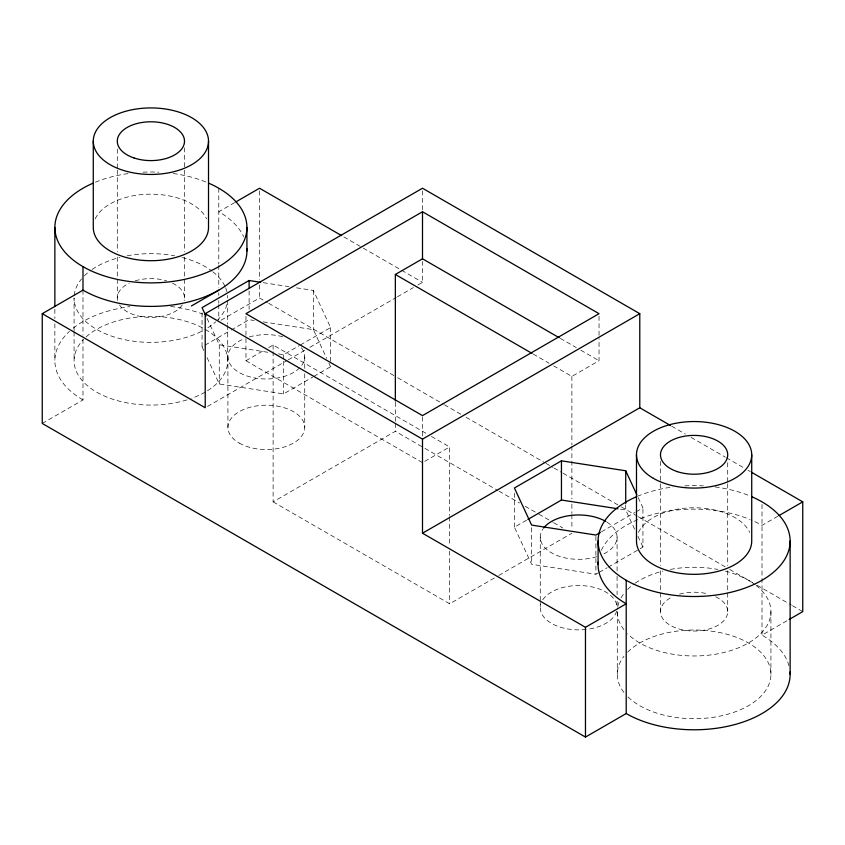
<?xml version="1.0" encoding="UTF-8"?>
<svg xmlns="http://www.w3.org/2000/svg" width="845" height="845" viewBox="0 0 845 845"><rect width="100%" height="100%" fill="white"/><g stroke="black" fill="none" stroke-linecap="round" stroke-linejoin="round"><path stroke-width="0.63" stroke-dasharray="4.22 3.17" d="M234.635 202.61L218.792 211.757A96.024 55.443 0 0 1 243.645 236.611M42.25 423.451L82.99 399.928L82.99 335.898M221.063 320.223L259.531 298L267.527 302.616M203.729 350.453L202.061 346.862L230.062 330.701M231.181 330.057L249.106 319.706L254.25 320.498M245.958 338.507L245.958 360.73L264.062 350.274M268.594 347.654L273.115 345.045L426.883 433.823M278.406 353.907L283.55 354.71L299.225 345.647M300.345 345.003L330.585 327.543L313.368 290.448L294.092 287.458M207.49 406.456L287.12 360.477M288.261 359.822L305.33 349.967M309.872 347.348L396.337 297.429M397.477 296.775L413.395 287.575M417.948 284.945L422.5 282.325L422.5 261.411M207.067 357.636L219.277 383.968L283.55 393.907L312.671 377.092M313.791 376.447L330.585 366.751L330.585 364.132M273.115 351.636L273.115 501.856L395.344 431.299L423.81 447.734M424.76 461.349L449.656 446.973L449.656 515.492M553.665 365.885L571.885 376.405L599.042 360.73L599.042 338.507M598.133 572.952L595.894 574.241L531.632 564.302L514.415 527.195L526.731 520.087M273.115 501.856L449.656 603.784L494.209 578.064M498.782 575.424L571.885 533.216M601.492 531.801L635.091 512.408M636.222 511.753L642.939 507.877L637.933 497.103M599.253 572.297L607.09 567.777M608.21 567.132L642.939 547.085L642.939 507.877M777.854 516.232L762.01 525.379A96.024 55.443 0 0 0 750.782 519.823M789.019 665.913A96.024 55.443 0 0 0 762.01 635.144L788.036 620.124M263.249 282.684L288.948 286.666M263.249 321.892L313.368 329.645L326.698 358.375M207.067 318.438L219.277 344.76L268.118 352.323M620.579 509.186L625.722 509.979L634.606 529.128M560.319 338.37L576.269 347.57M580.821 350.2L599.042 360.73M343.862 236.927L362.104 247.448M363.244 248.113L422.5 282.325M671.69 426.197L685.369 434.087M691.073 437.383L725.253 457.113M726.394 457.779L743.494 467.644M748.047 470.274L750.328 471.594M533.153 354.044L549.102 363.255M268.668 303.27L396.485 377.071M397.625 377.726L443.266 404.079M444.407 404.744L461.528 414.62M466.091 417.261L544.835 462.722M545.976 463.377L552.831 467.338M553.971 467.993L561.957 472.608M563.097 473.263L620.156 506.208M621.297 506.863L637.278 516.094M638.419 516.749L725.147 566.826M729.71 569.456L752.536 582.638M757.099 585.268L791.342 605.041M792.483 605.696L802.75 611.622M431.436 436.453L449.656 446.973M424.95 448.389L497.853 490.48M498.983 491.135L519.485 502.976M525.189 506.261L537.716 513.496M538.856 514.151L552.524 522.041M553.665 522.696L562.77 527.956M245.958 360.73L422.5 462.648M637.933 536.311L642.939 547.085M328.927 363.16L330.585 366.751M770.925 611.622L770.925 674.352M762.01 504.465L762.01 635.144M727.714 462.722L727.714 482.484M727.714 483.805L727.714 565.506M727.714 570.776L727.714 611.622M660.494 461.402L660.494 482.484M660.494 483.805L660.494 565.506M660.494 570.776L660.494 611.622M625.722 504.75L625.722 509.979M617.283 611.622L617.283 674.352M617.082 537.135L617.082 571.114M617.082 576.343L617.082 594.637M617.082 601.175L617.082 606.404M599.042 316.294L599.042 337.208M595.894 536.343L595.894 574.241M571.885 376.405L571.885 444.935M571.885 446.244L571.885 498.962M571.885 504.233L571.885 513.454M571.885 514.774L571.885 529.266M540.261 537.135L540.261 601.175M540.261 602.474L540.261 607.703M531.632 527.713L531.632 564.302M514.415 493.226L514.415 527.195M449.656 516.813L449.656 545.807M449.656 551.077L449.656 603.784M422.5 190.843L422.5 210.447M422.5 416.912L422.5 436.516M395.344 402.304L395.344 422.067M395.344 423.387L395.344 431.299M330.585 327.543L330.585 362.832M313.368 290.448L313.368 329.645M304.739 356.812L304.739 368.568M304.739 373.796L304.739 427.369M283.55 354.71L283.55 359.928M283.55 361.237L283.55 393.907M273.115 345.045L273.115 350.316M259.531 190.843L259.531 279.706M259.531 284.934L259.531 298M249.106 290.955L249.106 309.249M245.958 316.294L245.958 337.208M227.918 356.812L227.918 427.369M227.717 300.619L227.717 324.142M227.717 325.441L227.717 360.73M219.277 344.76L219.277 383.968M218.792 188.234L218.792 264.031M218.792 265.33L218.792 287.553M218.792 292.771L218.792 295.391M218.792 300.619L218.792 303.228M218.792 304.538L218.792 320.223M202.061 312.893L202.061 346.862M184.506 147.78L184.506 168.863M184.506 170.183L184.506 251.884M184.506 257.155L184.506 298M117.286 149.1L117.286 168.863M117.286 170.183L117.286 251.884M117.286 257.155L117.286 298M82.99 290.162L82.99 334.588M74.075 330.67L74.075 298A76.821 44.352 0 0 0 120.835 338.824A76.821 44.352 0 0 0 204.194 329.941M74.075 331.979L74.075 360.73M54.862 309.259L54.862 318.502M54.862 323.772L54.862 360.73M82.99 399.928A96.024 55.443 0 0 1 69.448 331.356M73.198 328.145A96.024 55.443 0 0 1 129.866 306.629M170.627 306.471A96.024 55.443 0 0 1 202.673 314.034M616.607 611.178A38.416 22.181 0 0 1 588.616 629.124M586.177 629.451A38.416 22.181 0 0 1 540.737 604.238M542.817 599.76A38.416 22.181 0 0 1 584.687 585.807A38.416 22.181 0 0 1 617.03 606.552M627.581 652.171A76.821 44.352 0 0 1 743.484 640.373A76.821 44.352 0 0 1 743.484 708.332A76.821 44.352 0 0 1 627.581 696.523M623.927 692.393A76.821 44.352 0 0 1 623.927 656.301M207.521 390.707A76.821 44.352 0 0 0 205.219 329.37A76.821 44.352 0 0 0 215.697 321.818M205.219 392.091A76.821 44.352 0 0 1 191.752 398.291M186.977 399.886A76.821 44.352 0 0 1 96.341 391.953A76.821 44.352 0 0 1 83.391 339.553M86.095 336.912A76.821 44.352 0 0 1 204.194 328.789M601.355 550.232A96.024 55.443 0 0 1 749.578 519.326M95.422 182.182A96.024 55.443 0 0 1 128.588 173.51M142.985 172.179A96.024 55.443 0 0 1 158.797 172.179M173.204 173.51A96.024 55.443 0 0 1 207.564 182.678M301.411 347.781A38.416 22.181 0 0 1 300.545 366.878M299.595 367.892A38.416 22.181 0 0 1 240.73 373.342A38.416 22.181 0 0 1 243.518 338.961M249.328 336.923A38.416 22.181 0 0 1 284.438 337.25M606.985 522.157A38.416 22.181 0 0 1 602.622 554.478M596.792 556.697A38.416 22.181 0 0 1 553.264 553.771A38.416 22.181 0 0 1 542.817 529.192M637.436 496.3A96.024 55.443 0 0 1 673.085 486.963M684.872 485.875A96.024 55.443 0 0 1 703.336 485.875M715.134 486.963A96.024 55.443 0 0 1 749.578 495.804M638.45 532.445A57.618 33.261 0 0 1 694.104 507.792A57.618 33.261 0 0 1 749.758 532.445M95.242 218.823A57.618 33.261 0 0 1 150.896 194.17A57.618 33.261 0 0 1 206.55 218.823M715.715 596.76A33.61 19.403 0 0 1 718.556 624.941A33.61 19.403 0 0 1 669.662 624.941A33.61 19.403 0 0 1 672.493 596.76M679.517 594.141A33.61 19.403 0 0 1 708.702 594.141M182.277 304.95A33.61 19.403 0 0 1 150.896 317.403A33.61 19.403 0 0 1 119.515 304.95M117.571 300.535A33.61 19.403 0 0 1 129.285 283.138M135.179 280.846A33.61 19.403 0 0 1 166.602 280.846M172.507 283.138A33.61 19.403 0 0 1 184.21 300.535M226.904 304.432A76.821 44.352 0 0 1 217.418 320.181M74.202 295.433A76.821 44.352 0 0 1 81.564 278.903M84.363 275.829A76.821 44.352 0 0 1 90.985 270.242M92.052 269.481A76.821 44.352 0 0 1 119.641 257.493M127.172 255.813A76.821 44.352 0 0 1 174.609 255.813M182.15 257.493A76.821 44.352 0 0 1 211.841 271.002M212.856 271.784A76.821 44.352 0 0 1 225.097 286.529M225.636 287.765A76.821 44.352 0 0 1 227.421 294.144M227.59 295.433A76.821 44.352 0 0 1 227.717 298M756.064 585.405A76.821 44.352 0 0 1 736.079 648.77A76.821 44.352 0 0 1 627.581 633.803M623.927 629.673A76.821 44.352 0 0 1 617.579 607.766M617.801 606.478A76.821 44.352 0 0 1 619.903 600.151M621.043 597.933A76.821 44.352 0 0 1 623.927 593.581M627.581 589.451A76.821 44.352 0 0 1 634.204 583.863M635.271 583.103A76.821 44.352 0 0 1 662.85 571.114M670.391 569.435A76.821 44.352 0 0 1 717.827 569.435M725.359 571.114A76.821 44.352 0 0 1 755.05 584.624M239.167 443.055A38.416 22.181 0 0 0 303.429 433.115A38.416 22.181 0 0 0 256.384 405.949A38.416 22.181 0 0 0 239.167 443.055"/><path stroke-width="1.27" d="M790.043 671.944A96.024 55.443 0 0 1 732.773 725.094A96.024 55.443 0 0 1 626.208 713.55L585.469 737.072L42.25 423.451L42.25 313.685L82.99 290.162A96.024 55.443 0 0 0 189.555 301.707A96.024 55.443 0 0 0 246.835 248.557M235.766 201.955L259.531 188.234L341.591 235.607M191.35 306.006L218.792 290.162M260.672 282.293L249.106 280.498L202.061 307.664L205.948 316.041M205.219 313.685L422.5 188.234L639.781 313.685L639.781 407.765L422.5 533.216L422.5 439.136L205.219 313.685L205.219 407.765L42.25 313.685M422.5 211.757L245.958 313.685L422.5 415.613L599.042 313.685L422.5 211.757L422.5 258.802L559.179 337.715M395.344 400.984L395.344 274.477L422.5 258.802M422.5 439.136L639.781 313.685M636.824 494.716L625.722 470.781L561.45 460.831L514.415 487.998L531.632 525.094L595.894 535.043L600.372 532.456M527.85 519.443L561.45 500.039L618.001 508.785M422.5 533.216L585.469 627.307L626.208 603.784A96.024 55.443 0 0 1 598.165 562.178M778.984 515.577L802.75 501.856L802.75 611.622L789.167 619.469M639.781 407.765L670.56 425.531M751.469 472.249L802.75 501.856M395.344 274.477L532.023 353.39M790.138 541.064L790.138 674.352M751.723 454.811L751.723 541.064A57.618 33.261 0 0 1 694.104 574.325A57.618 33.261 0 0 1 636.486 541.064L636.486 454.811M626.208 580.261L626.208 713.55M625.722 470.781L625.722 503.44M598.08 541.064L598.08 564.576M585.469 627.307L585.469 737.072M561.45 460.831L561.45 500.039M249.106 280.498L249.106 288.346M246.92 227.442L246.92 250.954M208.514 141.189A57.618 33.261 0 0 1 122.081 169.993A57.618 33.261 0 0 1 122.081 112.385A57.618 33.261 0 0 1 208.514 141.189L208.514 227.442A57.618 33.261 0 0 1 150.896 260.704A57.618 33.261 0 0 1 93.277 227.442L93.277 141.189M82.99 266.64L82.99 290.162M54.862 227.442L54.862 306.619M751.976 496.818A96.024 55.443 0 0 1 765.074 578.413A96.024 55.443 0 0 1 623.145 578.413A96.024 55.443 0 0 1 636.243 496.818M208.757 183.196A96.024 55.443 0 0 1 221.855 264.791A96.024 55.443 0 0 1 79.926 264.791A96.024 55.443 0 0 1 93.024 183.196M543.588 528.114A38.416 22.181 0 0 1 605.833 521.46M653.365 478.333A57.618 33.261 0 0 0 749.758 463.419A57.618 33.261 0 0 0 679.19 422.68A57.618 33.261 0 0 0 653.365 478.333M677.299 471.616A33.61 19.403 0 0 0 727.714 454.811A33.61 19.403 0 0 0 677.299 438.006A33.61 19.403 0 0 0 677.299 471.616M134.091 157.994A33.61 19.403 0 0 0 184.506 141.189A33.61 19.403 0 0 0 134.091 124.384A33.61 19.403 0 0 0 134.091 157.994"/></g></svg>
